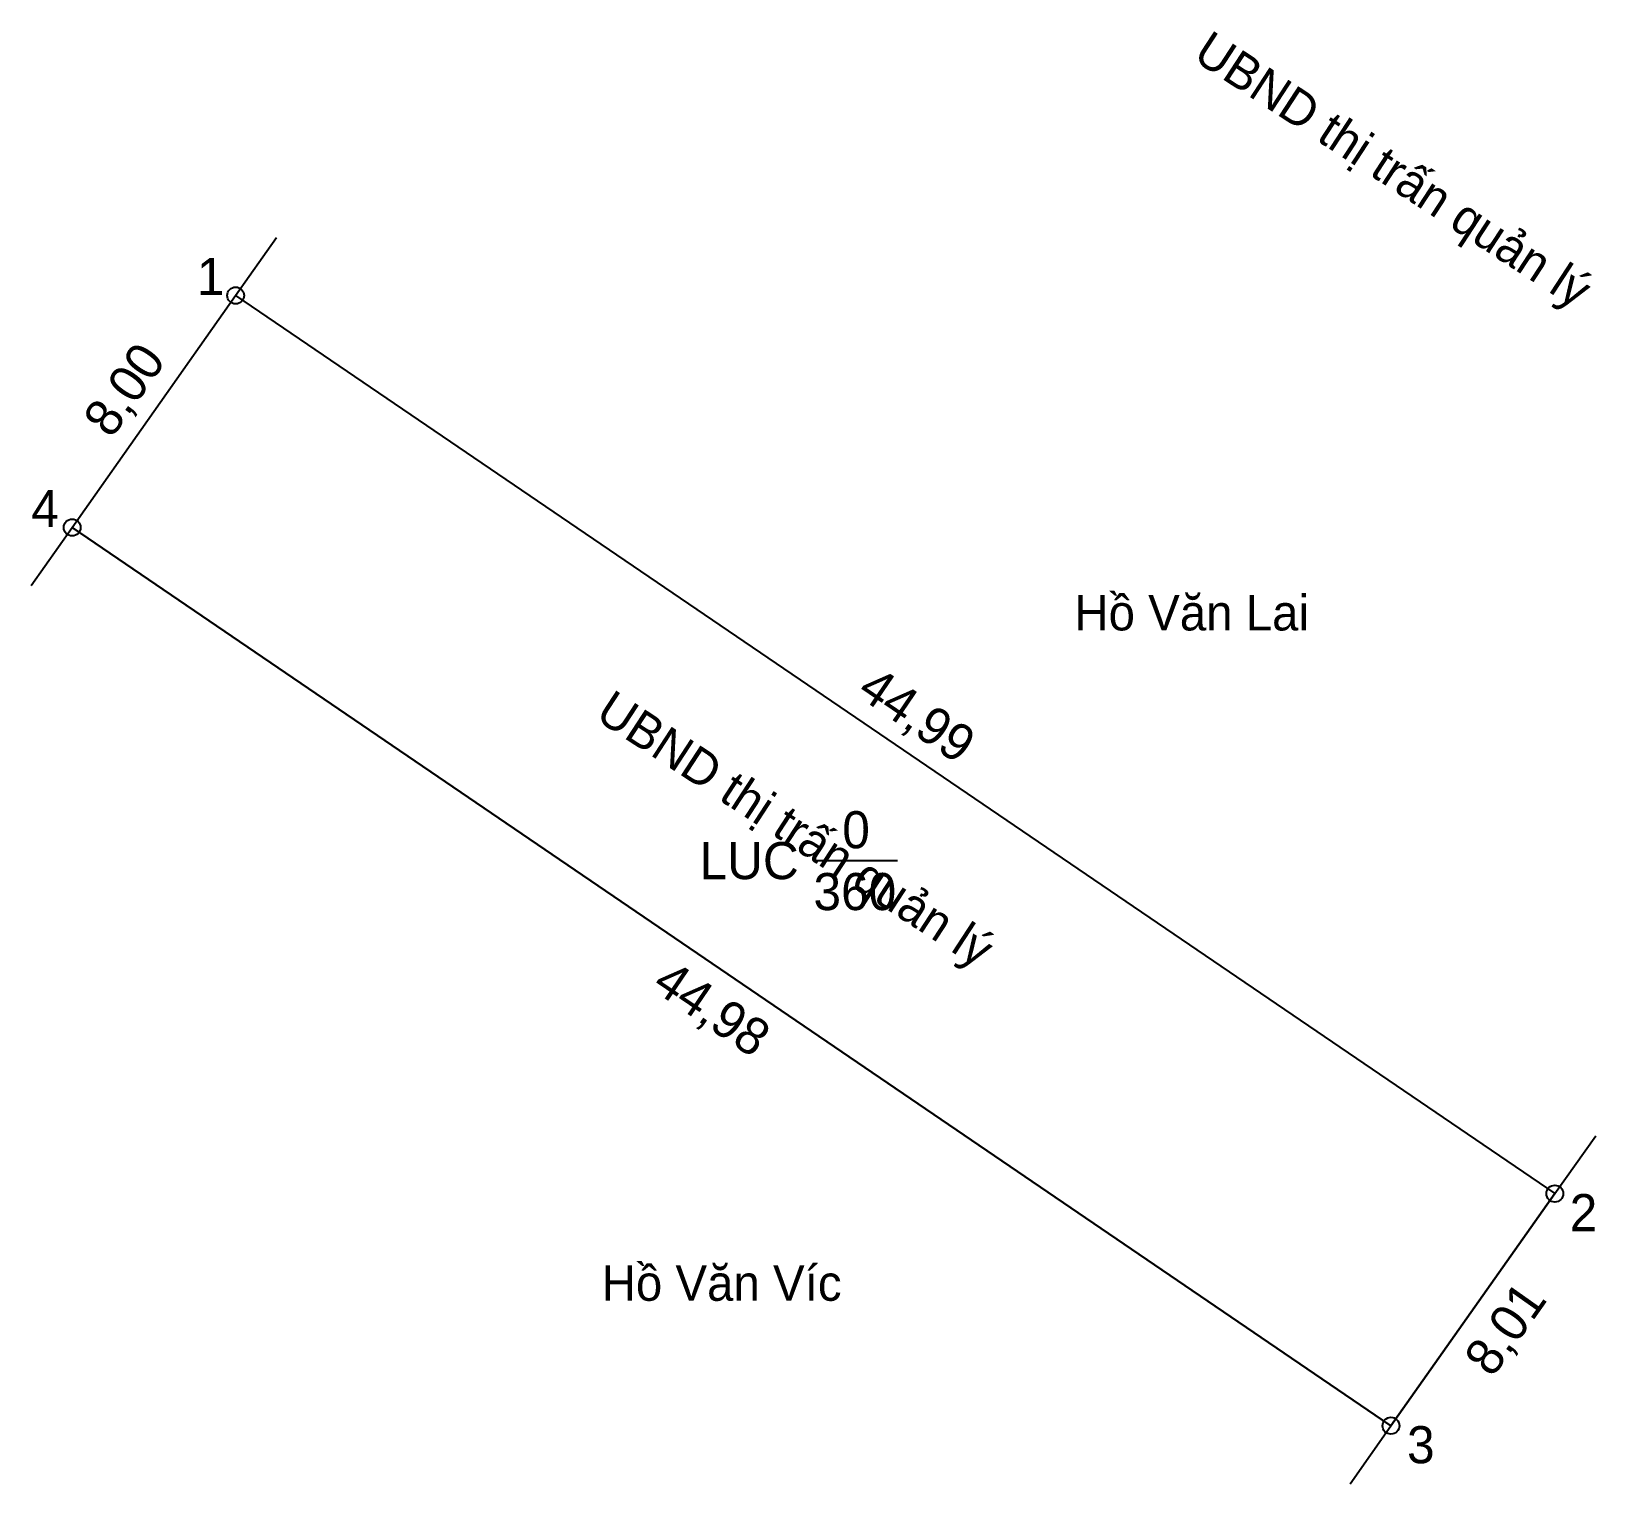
# Model space of a CAD drawing. Extents: x 535910.5 to 535954.6, y 1839408.8 to 1839449.7.
import ezdxf

# ---------------------------------------------------------------- set-up
doc = ezdxf.new("R2010")
doc.units = 0
for name, color, linetype in [('CanhThua', 7, 'Continuous'), ('ChieuDaiCanhThua', 7, 'Continuous'), ('Level 10', 7, 'Continuous'), ('Level 16', 7, 'Continuous'), ('MocDinhThua', 7, 'Continuous'), ('NhanDiaChinhThua', 7, 'Continuous'), ('SoHieuDinhThua', 7, 'Continuous')]:
    doc.layers.add(name, color=color, linetype=linetype)

msp = doc.modelspace()

# ---------------------------------------------------------------- linework, layer by layer
at = {"layer": 'CanhThua'}
for p, q in [((535911.65, 1839435.73), (535916.26, 1839442.27)), ((535916.26, 1839442.27), (535953.45, 1839416.96)), ((535948.83, 1839410.42), (535911.65, 1839435.73)), ((535953.45, 1839416.96), (535948.83, 1839410.42))]:
    msp.add_line(p, q, dxfattribs=at)
at = {"layer": 'Level 10'}
for p, q in [((535916.26, 1839442.27), (535917.413, 1839443.904)), ((535911.65, 1839435.73), (535916.26, 1839442.27)), ((535916.26, 1839442.27), (535953.45, 1839416.96)), ((535910.499, 1839434.098), (535911.65, 1839435.73)), ((535911.65, 1839435.73), (535948.83, 1839410.42)), ((535953.45, 1839416.96), (535954.602, 1839418.591)), ((535948.83, 1839410.42), (535953.45, 1839416.96)), ((535947.676, 1839408.786), (535948.83, 1839410.42))]:
    msp.add_line(p, q, dxfattribs=at)
at = {"layer": 'MocDinhThua'}
for centre in [(535916.26, 1839442.27), (535911.65, 1839435.73), (535953.45, 1839416.96), (535948.83, 1839410.42)]:
    msp.add_circle(centre, 0.238, dxfattribs=at)
at = {"layer": 'NhanDiaChinhThua'}
msp.add_line((535932.55, 1839426.344), (535934.917, 1839426.344), dxfattribs=at)

# ---------------------------------------------------------------- texts
at = {"layer": 'ChieuDaiCanhThua'}
for s, rotation, p in [('8,00', 54.8203, (535912.758, 1839438.21)), ('44,99', 325.7624, (535933.736, 1839431.009)), ('44,98', 325.7552, (535927.956, 1839422.732)), ('8,01', 54.7618, (535951.688, 1839411.747))]:
    msp.add_text(s, height=1.0457, rotation=rotation, dxfattribs=at).set_placement(p)
at = {"layer": 'Level 16'}
for p in [(535943.21, 1839448.932), (535926.357, 1839430.352)]:
    msp.add_text('UBND thị trấn quản lý', height=1.00002, rotation=326.8833, dxfattribs=at).set_placement(p)
for s, p in [('Hồ Văn Lai', (535939.904, 1839432.83)), ('Hồ Văn Víc', (535926.578, 1839413.94))]:
    msp.add_text(s, height=1, dxfattribs=at).set_placement(p)
at = {"layer": 'NhanDiaChinhThua'}
for s, height, p in [('0', 1.046, (535933.362, 1839426.692)), ('LUC', 1.0457, (535929.337, 1839425.821)), ('360', 1.0457, (535932.55, 1839424.949))]:
    msp.add_text(s, height=height, dxfattribs=at).set_placement(p)
at = {"layer": 'SoHieuDinhThua'}
for s, p in [('1', (535915.17, 1839442.282)), ('4', (535910.499, 1839435.742)), ('2', (535953.868, 1839415.902)), ('3', (535949.283, 1839409.362))]:
    msp.add_text(s, height=1.046, dxfattribs=at).set_placement(p)

doc.saveas('drawing.dxf')
